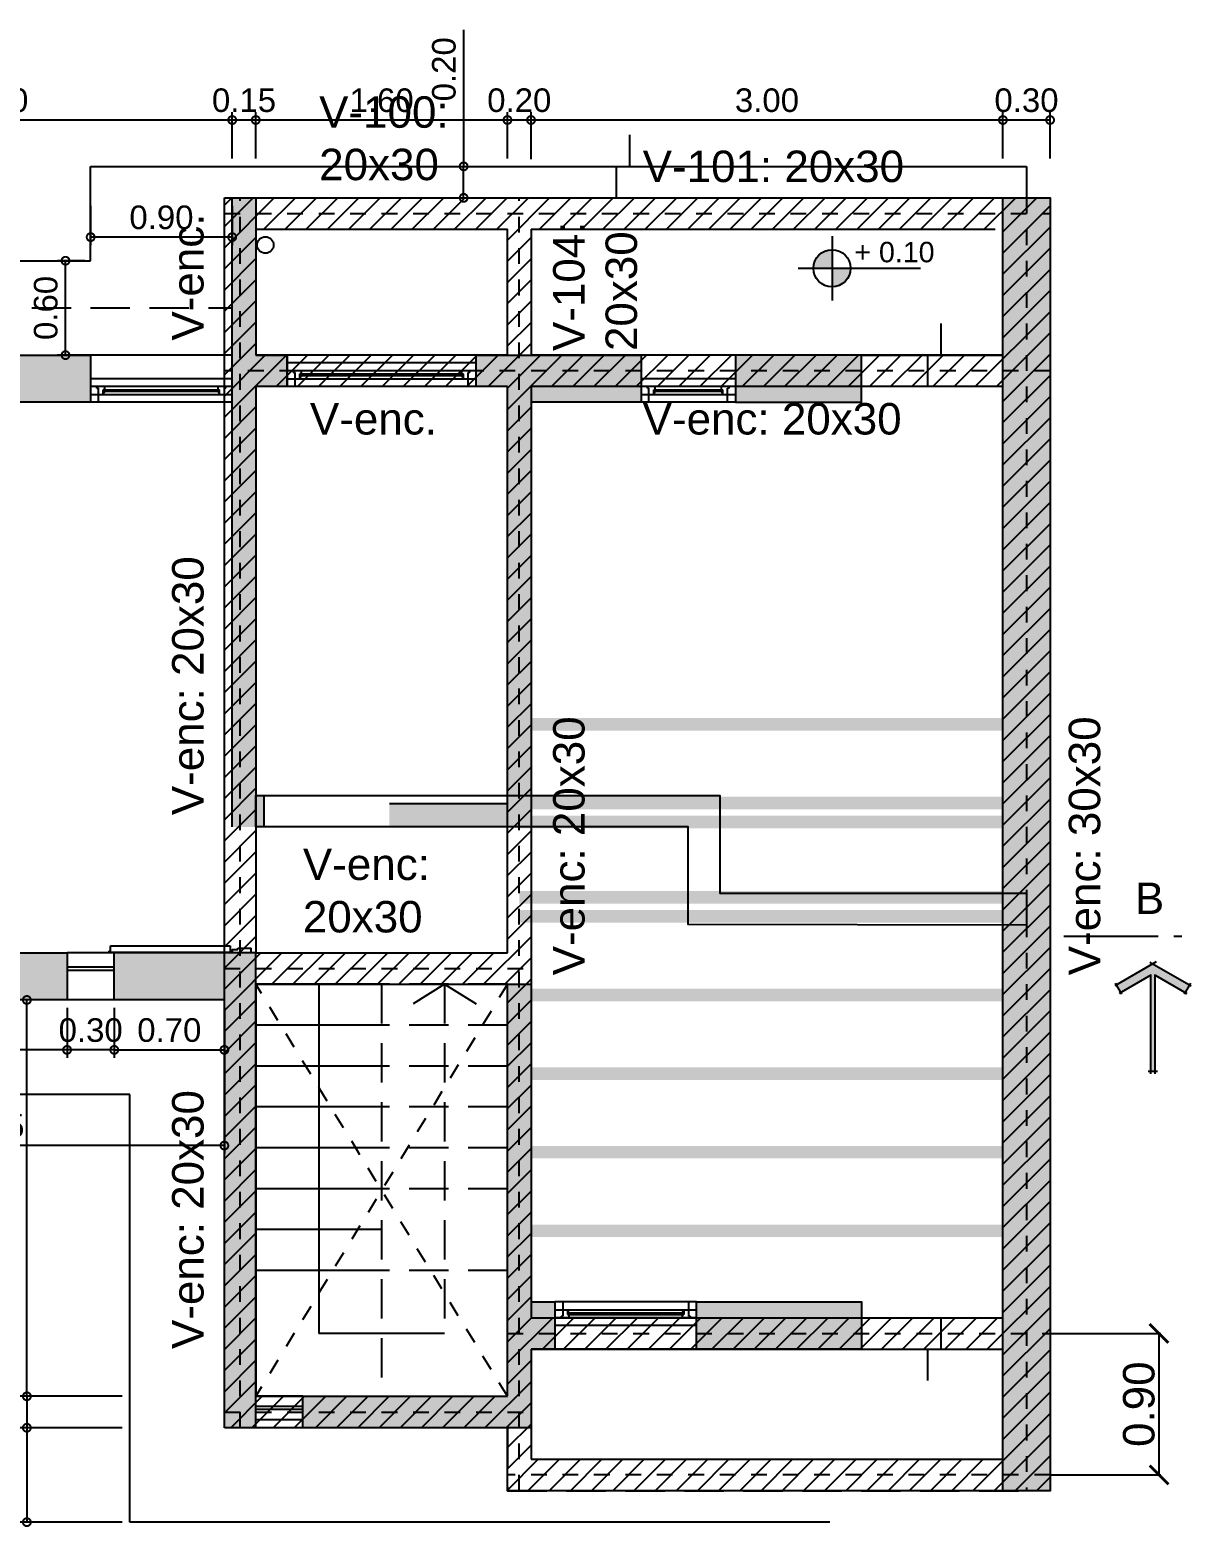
# Model space of a CAD drawing. Header units: millimetres. Extents: x 141 to 456, y -20 to 129.
# Drawn here: x 160.25 to 167.63, y 95.2 to 104.72 of the extents above; entities that cross this region are included whole.
import ezdxf

# ---------------------------------------------------------------- set-up
doc = ezdxf.new("R2010")
doc.units = ezdxf.units.MM
doc.header["$LTSCALE"] = 0.1
doc.header["$MEASUREMENT"] = 0
doc.header["$PDMODE"] = 3
doc.header["$PDSIZE"] = 0.1
for name, pattern in [('ACAD_ISO02W100', [15, 12, -3]), ('ACAD_ISO04W100', [30, 24, -3, 0, -3]), ('ACAD_ISO10W100', [18, 12, -3, 0, -3]), ('RAYITAS', [0.375, 0.25, -0.125]), ('TRAZOS2', [0.375, 0.25, -0.125])]:
    doc.linetypes.add(name, pattern=pattern)
doc.layers.get('DEFPOINTS').update_dxf_attribs({"color": 1})
for name, color, linetype in [('Carpinterias', 7, 'Continuous'), ('CONTORNO VIGA', 4, 'Continuous'), ('Cotas', 1, 'Continuous'), ('Cubierta', 7, 'Continuous'), ('EJE VIGA', 3, 'ACAD_ISO10W100'), ('ELMER', 2, 'Continuous'), ('Equipamiento', 7, 'Continuous'), ('FUNDACIONES-COTAS', 3, 'Continuous'), ('Muros', 7, 'Continuous'), ('Proyecciones', 1, 'Continuous'), ('Sombras', 7, 'Continuous'), ('Textos', 7, 'Continuous')]:
    doc.layers.add(name, color=color, linetype=linetype)
doc.styles.add('ARIAL', font='arial.ttf', dxfattribs={"height": 0.18})
doc.styles.add('Arial20', font='arial.ttf', dxfattribs={"height": 0.2})
doc.styles.add('Diego', font='arial.ttf')
doc.styles.get("Standard").update_dxf_attribs({"font": 'arial.ttf'})
doc.dimstyles.new('Cota Diego', dxfattribs={"dimtxt": 0.185, "dimasz": 0.1, "dimexe": 0.05, "dimexo": 0.05, "dimgap": 0.05, "dimtad": 1, "dimdsep": 46, "dimtxsty": 'Standard', "dimblk": 'DOTSMALL', "dimcen": 0.05, "dimclrd": 1, "dimclre": 1, "dimclrt": 1, "dimadec": 0, "dimazin": 0, "dimtfac": 1, "dimtmove": 0, "dimatfit": 3, "dimldrblk": 'DOTSMALL', "dimfxl": 1, "dimlwe": -1, "dimarcsym": 0})
doc.dimstyles.new('COTA-1-100', dxfattribs={"dimtxt": 0.2, "dimasz": 0.12, "dimexe": 0.012, "dimexo": 0.15, "dimgap": 0.025, "dimtad": 1, "dimzin": 0, "dimdsep": 46, "dimtxsty": 'Arial20', "dimblk1": 'ARCHTICK', "dimblk2": 'ARCHTICK', "dimsah": 1, "dimcen": 0.09, "dimclrd": 256, "dimclre": 256, "dimclrt": 256, "dimazin": 0, "dimtfac": 1, "dimtofl": 0, "dimtmove": 2, "dimatfit": 3, "dimldrblk": 'ARCHTICK', "dimfxl": 1, "dimtolj": 1, "dimtzin": 0, "dimarcsym": 0})

# ---------------------------------------------------------------- blocks, each defined once
blk = doc.blocks.new('vcdpx')
at = {"layer": 'Carpinterias', "color": 2}
for p, q in [((355.865, 493.1221), (355.265, 493.1221)), ((355.865, 492.9721), (355.265, 492.9721)), ((355.865, 492.9221), (355.265, 492.9221)), ((355.305, 492.9121), (355.305, 492.9221)), ((355.305, 492.9121), (355.315, 492.9121)), ((355.315, 492.8221), (355.315, 492.9121)), ((355.355, 492.9021), (355.345, 492.9021)), ((355.345, 492.8721), (355.345, 492.9021)), ((355.345, 492.8921), (355.355, 492.8921)), ((355.355, 492.9021), (355.355, 492.9221)), ((355.775, 492.9021), (355.775, 492.9221)), ((355.775, 492.9021), (355.785, 492.9021)), ((355.785, 492.8921), (355.775, 492.8921)), ((355.785, 492.8721), (355.785, 492.9021)), ((355.825, 492.9121), (355.815, 492.9121)), ((355.815, 492.8221), (355.815, 492.9121)), ((355.825, 492.9121), (355.825, 492.9221)), ((355.265, 492.8721), (355.865, 492.8721)), ((355.865, 492.8221), (355.265, 492.8221))]:
    blk.add_line(p, q, dxfattribs=at)
at = {"layer": 'Carpinterias', "color": 1}
for p, q in [((355.345, 492.9021), (355.785, 492.9021)), ((355.345, 492.8921), (355.785, 492.8921))]:
    blk.add_line(p, q, dxfattribs=at)
at = {"layer": 'Carpinterias', "color": 2}
for centre, start, end in [((355.345, 492.8921), 270, 0), ((355.785, 492.8921), 180, 270)]:
    blk.add_arc(centre, 0.01, start, end, dxfattribs=at)
blk = doc.blocks.new('SDFGBB')
blk.add_hatch(color=256).paths.add_polyline_path([(-0.353, 0.316), (-0.402, 0.232), (0, 0), (0.402, 0.232), (0.353, 0.316), (0.024, 0.126), (0.024, 1.177), (-0.022, 1.177), (-0.022, 0.124)])
for p, q in [((-0.051, 1.177), (0.05, 1.177)), ((-0.022, 1.205), (-0.022, 0.116)), ((0.024, 1.205), (0.024, 0.116)), ((-0.412, 0.214), (-0.343, 0.333)), ((0.412, 0.214), (0.343, 0.333)), ((0.037, -0.022), (-0.418, 0.241)), ((-0.022, 0.124), (-0.37, 0.325)), ((-0.033, -0.019), (0.418, 0.241)), ((0.024, 0.126), (0.37, 0.325))]:
    blk.add_line(p, q)
blk = doc.blocks.new('_DotSmall')
at = {"color": 0, "linetype": 'ByBlock', "const_width": 0.5}
blk.add_lwpolyline([(-0.0625, 0, 1), (0.0625, 0, 1)], format="xyb", close=True, dxfattribs=at)
blk = doc.blocks.new('*D97')
at = {"color": 1, "linetype": 'Continuous', "transparency": 16777216}
for p, q in [((161.4815, 98.5026), (161.4815, 97.577)), ((158.5315, 97.9026), (158.5315, 97.577))]:
    blk.add_line(p, q, dxfattribs=at)
at = {"color": 1, "linetype": 'Continuous', "lineweight": -2, "transparency": 16777216}
blk.add_line((161.4815, 97.627), (158.5315, 97.627), dxfattribs=at)
at = {"layer": 'DEFPOINTS', "color": 0, "linetype": 'Continuous', "transparency": 16777216}
for p in [(161.4815, 98.5526), (158.5315, 97.9526), (158.5315, 97.627)]:
    blk.add_point(p, dxfattribs=at)
at = {"color": 1, "linetype": 'Continuous', "lineweight": -2, "transparency": 16777216, "xscale": 0.1, "yscale": 0.1, "zscale": 0.1, "rotation": 180}
blk.add_blockref('_DotSmall', (158.5315, 97.627), dxfattribs=at)
at = {"color": 1, "linetype": 'Continuous', "lineweight": -2, "transparency": 16777216, "xscale": 0.1, "yscale": 0.1, "zscale": 0.1}
blk.add_blockref('_DotSmall', (161.4815, 97.627), dxfattribs=at)
at = {"color": 1, "linetype": 'Continuous', "transparency": 16777216, "insert": (160.0065, 97.752), "char_height": 0.15, "attachment_point": 5}
blk.add_mtext('2.95', dxfattribs=at)
blk = doc.blocks.new('*D102')
at = {"color": 1, "linetype": 'Continuous', "transparency": 16777216}
for p, q in [((160.7315, 95.8326), (160.1758, 95.8326)), ((160.8315, 95.2326), (160.1758, 95.2326))]:
    blk.add_line(p, q, dxfattribs=at)
at = {"color": 1, "linetype": 'Continuous', "lineweight": -2, "transparency": 16777216}
blk.add_line((160.2258, 95.8326), (160.2258, 95.2326), dxfattribs=at)
at = {"layer": 'DEFPOINTS', "color": 0, "linetype": 'Continuous', "transparency": 16777216}
for p in [(160.7815, 95.8326), (160.2258, 95.2326), (160.8815, 95.2326)]:
    blk.add_point(p, dxfattribs=at)
at = {"color": 1, "linetype": 'Continuous', "lineweight": -2, "transparency": 16777216, "xscale": 0.1, "yscale": 0.1, "zscale": 0.1}
for p, rotation in [((160.2258, 95.8326), 90), ((160.2258, 95.2326), 270)]:
    blk.add_blockref('_DotSmall', p, dxfattribs=dict(at, rotation=rotation))
at = {"color": 1, "linetype": 'Continuous', "transparency": 16777216, "insert": (160.1008, 95.4326), "char_height": 0.15, "attachment_point": 5, "rotation": 90}
blk.add_mtext('0.60', dxfattribs=at)
blk = doc.blocks.new('*D103')
at = {"color": 1, "linetype": 'Continuous', "transparency": 16777216}
for p, q in [((160.5935, 103.2526), (160.4215, 103.2526)), ((160.6309, 102.6526), (160.4215, 102.6526))]:
    blk.add_line(p, q, dxfattribs=at)
at = {"color": 1, "linetype": 'Continuous', "lineweight": -2, "transparency": 16777216}
blk.add_line((160.4715, 102.6526), (160.4715, 103.2526), dxfattribs=at)
at = {"layer": 'DEFPOINTS', "color": 0, "linetype": 'Continuous', "transparency": 16777216}
for p in [(160.4715, 103.2526), (160.6435, 103.2526), (160.6809, 102.6526)]:
    blk.add_point(p, dxfattribs=at)
at = {"color": 1, "linetype": 'Continuous', "lineweight": -2, "transparency": 16777216, "xscale": 0.1, "yscale": 0.1, "zscale": 0.1}
for p, rotation in [((160.4715, 103.2526), 90), ((160.4715, 102.6526), 270)]:
    blk.add_blockref('_DotSmall', p, dxfattribs=dict(at, rotation=rotation))
at = {"color": 1, "linetype": 'Continuous', "transparency": 16777216, "insert": (160.3465, 102.9526), "char_height": 0.15, "attachment_point": 5, "rotation": 90}
blk.add_mtext('0.60', dxfattribs=at)
blk = doc.blocks.new('*D104')
at = {"color": 1, "linetype": 'Continuous', "transparency": 16777216}
for p, q in [((166.4315, 104.0529), (166.4315, 104.1974)), ((166.7315, 103.9026), (166.7315, 104.1974))]:
    blk.add_line(p, q, dxfattribs=at)
at = {"color": 1, "linetype": 'Continuous', "lineweight": -2, "transparency": 16777216}
blk.add_line((166.7315, 104.1474), (166.4315, 104.1474), dxfattribs=at)
at = {"layer": 'DEFPOINTS', "color": 0, "linetype": 'Continuous', "transparency": 16777216}
for p in [(166.4315, 104.1474), (166.4315, 104.0029), (166.7315, 103.8526)]:
    blk.add_point(p, dxfattribs=at)
at = {"color": 1, "linetype": 'Continuous', "lineweight": -2, "transparency": 16777216, "xscale": 0.1, "yscale": 0.1, "zscale": 0.1, "rotation": 180}
blk.add_blockref('_DotSmall', (166.4315, 104.1474), dxfattribs=at)
at = {"color": 1, "linetype": 'Continuous', "lineweight": -2, "transparency": 16777216, "xscale": 0.1, "yscale": 0.1, "zscale": 0.1}
blk.add_blockref('_DotSmall', (166.7315, 104.1474), dxfattribs=at)
at = {"color": 1, "linetype": 'Continuous', "transparency": 16777216, "insert": (166.5815, 104.2724), "char_height": 0.15, "attachment_point": 5}
blk.add_mtext('0.30', dxfattribs=at)
blk = doc.blocks.new('*D105')
at = {"color": 1, "linetype": 'Continuous', "transparency": 16777216}
for p, q in [((163.4315, 103.8975), (163.4315, 104.1974)), ((166.4315, 103.9026), (166.4315, 104.1974))]:
    blk.add_line(p, q, dxfattribs=at)
at = {"color": 1, "linetype": 'Continuous', "lineweight": -2, "transparency": 16777216}
blk.add_line((166.4315, 104.1474), (163.4315, 104.1474), dxfattribs=at)
at = {"layer": 'DEFPOINTS', "color": 0, "linetype": 'Continuous', "transparency": 16777216}
for p in [(163.4315, 104.1474), (166.4315, 103.8526), (163.4315, 103.8475)]:
    blk.add_point(p, dxfattribs=at)
at = {"color": 1, "linetype": 'Continuous', "lineweight": -2, "transparency": 16777216, "xscale": 0.1, "yscale": 0.1, "zscale": 0.1, "rotation": 180}
blk.add_blockref('_DotSmall', (163.4315, 104.1474), dxfattribs=at)
at = {"color": 1, "linetype": 'Continuous', "lineweight": -2, "transparency": 16777216, "xscale": 0.1, "yscale": 0.1, "zscale": 0.1}
blk.add_blockref('_DotSmall', (166.4315, 104.1474), dxfattribs=at)
at = {"color": 1, "linetype": 'Continuous', "transparency": 16777216, "insert": (164.9315, 104.2724), "char_height": 0.15, "attachment_point": 5}
blk.add_mtext('3.00', dxfattribs=at)
blk = doc.blocks.new('*D106')
at = {"color": 1, "linetype": 'Continuous', "transparency": 16777216}
for p, q in [((161.6815, 104.0358), (161.6815, 104.1974)), ((163.2816, 103.9026), (163.2816, 104.1974))]:
    blk.add_line(p, q, dxfattribs=at)
at = {"color": 1, "linetype": 'Continuous', "lineweight": -2, "transparency": 16777216}
blk.add_line((163.2816, 104.1474), (161.6815, 104.1474), dxfattribs=at)
at = {"layer": 'DEFPOINTS', "color": 0, "linetype": 'Continuous', "transparency": 16777216}
for p in [(161.6815, 104.1474), (161.6815, 103.9858), (163.2816, 103.8526)]:
    blk.add_point(p, dxfattribs=at)
at = {"color": 1, "linetype": 'Continuous', "lineweight": -2, "transparency": 16777216, "xscale": 0.1, "yscale": 0.1, "zscale": 0.1, "rotation": 180}
blk.add_blockref('_DotSmall', (161.6815, 104.1474), dxfattribs=at)
at = {"color": 1, "linetype": 'Continuous', "lineweight": -2, "transparency": 16777216, "xscale": 0.1, "yscale": 0.1, "zscale": 0.1}
blk.add_blockref('_DotSmall', (163.2816, 104.1474), dxfattribs=at)
at = {"color": 1, "linetype": 'Continuous', "transparency": 16777216, "insert": (162.4815, 104.2724), "char_height": 0.15, "attachment_point": 5}
blk.add_mtext('1.60', dxfattribs=at)
blk = doc.blocks.new('*D107')
at = {"color": 1, "linetype": 'Continuous', "transparency": 16777216}
for p, q in [((158.5315, 103.8465), (158.5315, 104.1974)), ((161.5315, 103.9475), (161.5315, 104.1974))]:
    blk.add_line(p, q, dxfattribs=at)
at = {"color": 1, "linetype": 'Continuous', "lineweight": -2, "transparency": 16777216}
blk.add_line((161.5315, 104.1474), (158.5315, 104.1474), dxfattribs=at)
at = {"layer": 'DEFPOINTS', "color": 0, "linetype": 'Continuous', "transparency": 16777216}
for p in [(158.5315, 104.1474), (161.5315, 103.8975), (158.5315, 103.7965)]:
    blk.add_point(p, dxfattribs=at)
at = {"color": 1, "linetype": 'Continuous', "lineweight": -2, "transparency": 16777216, "xscale": 0.1, "yscale": 0.1, "zscale": 0.1, "rotation": 180}
blk.add_blockref('_DotSmall', (158.5315, 104.1474), dxfattribs=at)
at = {"color": 1, "linetype": 'Continuous', "lineweight": -2, "transparency": 16777216, "xscale": 0.1, "yscale": 0.1, "zscale": 0.1}
blk.add_blockref('_DotSmall', (161.5315, 104.1474), dxfattribs=at)
at = {"color": 1, "linetype": 'Continuous', "transparency": 16777216, "insert": (160.0315, 104.2724), "char_height": 0.15, "attachment_point": 5}
blk.add_mtext('3.00', dxfattribs=at)
blk = doc.blocks.new('Nivel Planta')
at = {"layer": 'Cubierta'}
h = blk.add_hatch(color=1, dxfattribs=at)
h.paths.add_polyline_path([(509.8507, 209.4131, 0.414214), (509.7327, 209.2951), (509.8507, 209.2951)])
h.paths.add_polyline_path([(509.9687, 209.2951), (509.8507, 209.2951), (509.8507, 209.1771, 0.414214)])
at = {"layer": 'Cotas', "color": 1}
for p, q in [((509.8507, 209.4986), (509.8507, 209.0904)), ((509.6361, 209.2951), (510.4131, 209.2951))]:
    blk.add_line(p, q, dxfattribs=at)
blk.add_circle((509.8507, 209.2951), 0.118, dxfattribs=at)
blk = doc.blocks.new('*D110')
at = {"color": 1, "linetype": 'Continuous', "transparency": 16777216}
for p, q in [((161.5315, 103.9026), (161.5315, 104.1974)), ((161.6815, 103.9026), (161.6815, 104.1974))]:
    blk.add_line(p, q, dxfattribs=at)
at = {"color": 1, "linetype": 'Continuous', "lineweight": -2, "transparency": 16777216}
blk.add_line((161.6815, 104.1474), (161.5315, 104.1474), dxfattribs=at)
at = {"layer": 'DEFPOINTS', "color": 0, "linetype": 'Continuous', "transparency": 16777216}
for p in [(161.5315, 104.1474), (161.5315, 103.8526), (161.6815, 103.8526)]:
    blk.add_point(p, dxfattribs=at)
at = {"color": 1, "linetype": 'Continuous', "lineweight": -2, "transparency": 16777216, "xscale": 0.1, "yscale": 0.1, "zscale": 0.1, "rotation": 180}
blk.add_blockref('_DotSmall', (161.5315, 104.1474), dxfattribs=at)
at = {"color": 1, "linetype": 'Continuous', "lineweight": -2, "transparency": 16777216, "xscale": 0.1, "yscale": 0.1, "zscale": 0.1}
blk.add_blockref('_DotSmall', (161.6815, 104.1474), dxfattribs=at)
at = {"color": 1, "linetype": 'Continuous', "transparency": 16777216, "insert": (161.6065, 104.2724), "char_height": 0.15, "attachment_point": 5}
blk.add_mtext('0.15', dxfattribs=at)
blk = doc.blocks.new('*D111')
at = {"color": 1, "linetype": 'Continuous', "transparency": 16777216}
for p, q in [((163.2816, 103.9026), (163.2816, 104.1974)), ((163.4316, 103.9026), (163.4316, 104.1974))]:
    blk.add_line(p, q, dxfattribs=at)
at = {"color": 1, "linetype": 'Continuous', "lineweight": -2, "transparency": 16777216}
blk.add_line((163.4316, 104.1474), (163.2816, 104.1474), dxfattribs=at)
at = {"layer": 'DEFPOINTS', "color": 0, "linetype": 'Continuous', "transparency": 16777216}
for p in [(163.2816, 104.1474), (163.2816, 103.8526), (163.4316, 103.8526)]:
    blk.add_point(p, dxfattribs=at)
at = {"color": 1, "linetype": 'Continuous', "lineweight": -2, "transparency": 16777216, "xscale": 0.1, "yscale": 0.1, "zscale": 0.1, "rotation": 180}
blk.add_blockref('_DotSmall', (163.2816, 104.1474), dxfattribs=at)
at = {"color": 1, "linetype": 'Continuous', "lineweight": -2, "transparency": 16777216, "xscale": 0.1, "yscale": 0.1, "zscale": 0.1}
blk.add_blockref('_DotSmall', (163.4316, 104.1474), dxfattribs=at)
at = {"color": 1, "linetype": 'Continuous', "transparency": 16777216, "insert": (163.3566, 104.2724), "char_height": 0.15, "attachment_point": 5}
blk.add_mtext('0.20', dxfattribs=at)
blk = doc.blocks.new('*D112')
at = {"color": 1, "linetype": 'Continuous', "transparency": 16777216}
for p, q in [((160.4315, 98.5526), (160.1758, 98.5526)), ((160.8315, 96.0326), (160.1758, 96.0326))]:
    blk.add_line(p, q, dxfattribs=at)
at = {"color": 1, "linetype": 'Continuous', "lineweight": -2, "transparency": 16777216}
blk.add_line((160.2258, 96.0326), (160.2258, 98.5526), dxfattribs=at)
at = {"layer": 'DEFPOINTS', "color": 0, "linetype": 'Continuous', "transparency": 16777216}
for p in [(160.2258, 98.5526), (160.4815, 98.5526), (160.8815, 96.0326)]:
    blk.add_point(p, dxfattribs=at)
at = {"color": 1, "linetype": 'Continuous', "lineweight": -2, "transparency": 16777216, "xscale": 0.1, "yscale": 0.1, "zscale": 0.1}
for p, rotation in [((160.2258, 98.5526), 90), ((160.2258, 96.0326), 270)]:
    blk.add_blockref('_DotSmall', p, dxfattribs=dict(at, rotation=rotation))
at = {"color": 1, "linetype": 'Continuous', "transparency": 16777216, "insert": (160.1008, 97.2926), "char_height": 0.15, "attachment_point": 5, "rotation": 90}
blk.add_mtext('2.52', dxfattribs=at)
blk = doc.blocks.new('*D113')
at = {"color": 1, "linetype": 'Continuous', "transparency": 16777216}
for p, q in [((160.8315, 96.0326), (160.1758, 96.0326)), ((160.8315, 95.8326), (160.1758, 95.8326))]:
    blk.add_line(p, q, dxfattribs=at)
at = {"color": 1, "linetype": 'Continuous', "lineweight": -2, "transparency": 16777216}
blk.add_line((160.2258, 96.0326), (160.2258, 95.8326), dxfattribs=at)
at = {"layer": 'DEFPOINTS', "color": 0, "linetype": 'Continuous', "transparency": 16777216}
for p in [(160.8815, 96.0326), (160.2258, 95.8326), (160.8815, 95.8326)]:
    blk.add_point(p, dxfattribs=at)
at = {"color": 1, "linetype": 'Continuous', "lineweight": -2, "transparency": 16777216, "xscale": 0.1, "yscale": 0.1, "zscale": 0.1}
for p, rotation in [((160.2258, 96.0326), 90), ((160.2258, 95.8326), 270)]:
    blk.add_blockref('_DotSmall', p, dxfattribs=dict(at, rotation=rotation))
at = {"color": 1, "linetype": 'Continuous', "transparency": 16777216, "insert": (160.1008, 95.9326), "char_height": 0.15, "attachment_point": 5, "rotation": 90}
blk.add_mtext('0.20', dxfattribs=at)
blk = doc.blocks.new('*D139')
at = {"color": 1, "linetype": 'Continuous', "transparency": 16777216}
for p, q in [((160.6315, 103.6026), (160.6315, 103.3527)), ((161.5315, 103.6026), (161.5315, 103.3527))]:
    blk.add_line(p, q, dxfattribs=at)
at = {"color": 1, "linetype": 'Continuous', "lineweight": -2, "transparency": 16777216}
blk.add_line((161.5315, 103.4027), (160.6315, 103.4027), dxfattribs=at)
at = {"layer": 'DEFPOINTS', "color": 0, "linetype": 'Continuous', "transparency": 16777216}
for p in [(160.6315, 103.6526), (161.5315, 103.6526), (160.6315, 103.4027)]:
    blk.add_point(p, dxfattribs=at)
at = {"color": 1, "linetype": 'Continuous', "lineweight": -2, "transparency": 16777216, "xscale": 0.1, "yscale": 0.1, "zscale": 0.1, "rotation": 180}
blk.add_blockref('_DotSmall', (160.6315, 103.4027), dxfattribs=at)
at = {"color": 1, "linetype": 'Continuous', "lineweight": -2, "transparency": 16777216, "xscale": 0.1, "yscale": 0.1, "zscale": 0.1}
blk.add_blockref('_DotSmall', (161.5315, 103.4027), dxfattribs=at)
at = {"color": 1, "linetype": 'Continuous', "transparency": 16777216, "insert": (161.0815, 103.5277), "char_height": 0.15, "attachment_point": 5}
blk.add_mtext('0.90', dxfattribs=at)
blk = doc.blocks.new('*D140')
at = {"color": 1, "linetype": 'Continuous', "transparency": 16777216}
for p, q in [((160.7815, 98.5026), (160.7815, 98.1853)), ((161.4815, 98.5026), (161.4815, 98.1853))]:
    blk.add_line(p, q, dxfattribs=at)
at = {"color": 1, "linetype": 'Continuous', "lineweight": -2, "transparency": 16777216}
blk.add_line((160.7815, 98.2353), (161.4815, 98.2353), dxfattribs=at)
at = {"layer": 'DEFPOINTS', "color": 0, "linetype": 'Continuous', "transparency": 16777216}
for p in [(160.7815, 98.5526), (161.4815, 98.5526), (161.4815, 98.2353)]:
    blk.add_point(p, dxfattribs=at)
at = {"color": 1, "linetype": 'Continuous', "lineweight": -2, "transparency": 16777216, "xscale": 0.1, "yscale": 0.1, "zscale": 0.1, "rotation": 180}
blk.add_blockref('_DotSmall', (160.7815, 98.2353), dxfattribs=at)
at = {"color": 1, "linetype": 'Continuous', "lineweight": -2, "transparency": 16777216, "xscale": 0.1, "yscale": 0.1, "zscale": 0.1}
blk.add_blockref('_DotSmall', (161.4815, 98.2353), dxfattribs=at)
at = {"color": 1, "linetype": 'Continuous', "transparency": 16777216, "insert": (161.1315, 98.3603), "char_height": 0.15, "attachment_point": 5}
blk.add_mtext('0.70', dxfattribs=at)
blk = doc.blocks.new('*D141')
at = {"color": 1, "linetype": 'Continuous', "transparency": 16777216}
for p, q in [((160.4815, 98.5026), (160.4815, 98.1853)), ((160.7815, 98.5026), (160.7815, 98.1853))]:
    blk.add_line(p, q, dxfattribs=at)
at = {"color": 1, "linetype": 'Continuous', "lineweight": -2, "transparency": 16777216}
blk.add_line((160.7815, 98.2353), (160.4815, 98.2353), dxfattribs=at)
at = {"layer": 'DEFPOINTS', "color": 0, "linetype": 'Continuous', "transparency": 16777216}
for p in [(160.4815, 98.5526), (160.7815, 98.5526), (160.4815, 98.2353)]:
    blk.add_point(p, dxfattribs=at)
at = {"color": 1, "linetype": 'Continuous', "lineweight": -2, "transparency": 16777216, "xscale": 0.1, "yscale": 0.1, "zscale": 0.1, "rotation": 180}
blk.add_blockref('_DotSmall', (160.4815, 98.2353), dxfattribs=at)
at = {"color": 1, "linetype": 'Continuous', "lineweight": -2, "transparency": 16777216, "xscale": 0.1, "yscale": 0.1, "zscale": 0.1}
blk.add_blockref('_DotSmall', (160.7815, 98.2353), dxfattribs=at)
at = {"color": 1, "linetype": 'Continuous', "transparency": 16777216, "insert": (160.6315, 98.3603), "char_height": 0.15, "attachment_point": 5}
blk.add_mtext('0.30', dxfattribs=at)
blk = doc.blocks.new('*D142')
at = {"color": 1, "linetype": 'Continuous', "transparency": 16777216}
for p, q in [((158.5315, 98.5026), (158.5315, 98.1853)), ((160.4815, 98.5026), (160.4815, 98.1853))]:
    blk.add_line(p, q, dxfattribs=at)
at = {"color": 1, "linetype": 'Continuous', "lineweight": -2, "transparency": 16777216}
blk.add_line((160.4815, 98.2353), (158.5315, 98.2353), dxfattribs=at)
at = {"layer": 'DEFPOINTS', "color": 0, "linetype": 'Continuous', "transparency": 16777216}
for p in [(158.5315, 98.5526), (160.4815, 98.5526), (158.5315, 98.2353)]:
    blk.add_point(p, dxfattribs=at)
at = {"color": 1, "linetype": 'Continuous', "lineweight": -2, "transparency": 16777216, "xscale": 0.1, "yscale": 0.1, "zscale": 0.1, "rotation": 180}
blk.add_blockref('_DotSmall', (158.5315, 98.2353), dxfattribs=at)
at = {"color": 1, "linetype": 'Continuous', "lineweight": -2, "transparency": 16777216, "xscale": 0.1, "yscale": 0.1, "zscale": 0.1}
blk.add_blockref('_DotSmall', (160.4815, 98.2353), dxfattribs=at)
at = {"color": 1, "linetype": 'Continuous', "transparency": 16777216, "insert": (159.5065, 98.3603), "char_height": 0.15, "attachment_point": 5}
blk.add_mtext('1.95', dxfattribs=at)
blk = doc.blocks.new('*D146')
at = {"color": 1, "linetype": 'Continuous', "lineweight": -2, "transparency": 16777216}
for p in [(163.003, 104.7201), (163.003, 103.6526)]:
    blk.add_line(p, (163.003, 103.8526), dxfattribs=at)
at = {"color": 1, "linetype": 'Continuous', "transparency": 16777216}
for p, q in [((161.7315, 103.8526), (163.053, 103.8526)), ((161.7315, 103.6526), (163.053, 103.6526))]:
    blk.add_line(p, q, dxfattribs=at)
at = {"layer": 'DEFPOINTS', "color": 0, "linetype": 'Continuous', "transparency": 16777216}
for p in [(161.6815, 103.8526), (163.003, 103.8526), (161.6815, 103.6526)]:
    blk.add_point(p, dxfattribs=at)
at = {"color": 1, "linetype": 'Continuous', "lineweight": -2, "transparency": 16777216, "xscale": 0.1, "yscale": 0.1, "zscale": 0.1}
for p, rotation in [((163.003, 103.8526), 90), ((163.003, 103.6526), 270)]:
    blk.add_blockref('_DotSmall', p, dxfattribs=dict(at, rotation=rotation))
at = {"color": 1, "linetype": 'Continuous', "transparency": 16777216, "insert": (162.878, 104.4701), "char_height": 0.15, "attachment_point": 5, "rotation": 90}
blk.add_mtext('0.20', dxfattribs=at)
blk = doc.blocks.new('_ARCHTICK')
at = {"color": 0, "linetype": 'ByBlock', "const_width": 0.15}
blk.add_lwpolyline([(-0.5, -0.5), (0.5, 0.5)], dxfattribs=at)
blk = doc.blocks.new('*D147')
at = {"layer": 'DEFPOINTS', "color": 0, "transparency": 16777216}
for p in [(166.5815, 96.4326), (166.5815, 95.5326), (167.4239, 95.5326)]:
    blk.add_point(p, dxfattribs=at)
at = {"layer": 'FUNDACIONES-COTAS', "lineweight": -2, "transparency": 16777216}
for p, q in [((166.7315, 96.4326), (167.4359, 96.4326)), ((167.4239, 96.4326), (167.4239, 95.5326)), ((166.7315, 95.5326), (167.4359, 95.5326))]:
    blk.add_line(p, q, dxfattribs=at)
at = {"layer": 'FUNDACIONES-COTAS', "lineweight": -2, "transparency": 16777216, "xscale": 0.12, "yscale": 0.12, "zscale": 0.12}
for p, rotation in [((167.4239, 96.4326), 90), ((167.4239, 95.5326), 270)]:
    blk.add_blockref('_ARCHTICK', p, dxfattribs=dict(at, rotation=rotation))
at = {"layer": 'FUNDACIONES-COTAS', "transparency": 16777216, "insert": (167.2967, 95.9826), "char_height": 0.2, "attachment_point": 5, "rotation": 90, "style": 'Arial20'}
blk.add_mtext('\\A1;0.90', dxfattribs=at)

msp = doc.modelspace()

# ---------------------------------------------------------------- hatches: boundary and pattern name
at = {"layer": 'ELMER', "linetype": 'Continuous', "transparency": 33554559}
h = msp.add_hatch(color=10, dxfattribs=at)
h.dxf.hatch_style = 1
edge = h.paths.add_edge_path()
edge.add_line((158.5315, 102.3526), (160.6315, 102.3526))
edge.add_line((160.6315, 102.3526), (160.6315, 102.6526))
edge.add_line((160.6315, 102.6526), (158.5315, 102.6526))
edge.add_line((158.5315, 102.6526), (158.5315, 102.8026))
edge.add_line((158.5315, 102.8026), (158.2315, 102.8026))
edge.add_line((158.2315, 102.8026), (158.2315, 102.6526))
edge.add_line((158.2315, 102.6526), (158.2315, 100.1866))
edge.add_arc((158.3972, 98.6986), 1.4972, 84.85619, 96.35658, ccw=False)
edge.add_line((158.5315, 100.1898), (158.5315, 102.3526))
edge = h.paths.add_edge_path()
edge.add_arc((158.3972, 98.6986), 1.4972, 84.85619, 96.35658)
edge.add_line((158.2315, 100.1866), (158.2315, 98.5526))
edge.add_line((158.2315, 98.5526), (158.2315, 98.4026))
edge.add_line((158.2315, 98.4026), (158.5315, 98.4026))
edge.add_line((158.5315, 98.4026), (158.5315, 98.5526))
edge.add_line((158.5315, 98.5526), (159.8873, 98.5526))
edge.add_arc((158.3972, 98.6986), 1.4972, 354.40321, 360)
edge.add_arc((158.3972, 98.6986), 1.4972, 0, 5.90299)
edge.add_line((159.8865, 98.8526), (158.5315, 98.8526))
edge.add_line((158.5315, 98.8526), (158.5315, 100.1898))
edge = h.paths.add_edge_path()
edge.add_line((160.4815, 98.8526), (159.8865, 98.8526))
edge.add_arc((158.3972, 98.6986), 1.4972, 0, 5.90299, ccw=False)
edge.add_arc((158.3972, 98.6986), 1.4972, 354.40321, 360, ccw=False)
edge.add_line((159.8873, 98.5526), (160.4815, 98.5526))
edge.add_line((160.4815, 98.5526), (160.4815, 98.8526))
h.paths.add_polyline_path([(161.6815, 98.8526), (160.7815, 98.8526), (160.7815, 98.5526), (161.4815, 98.5526), (161.4815, 95.8326), (161.6815, 95.8326)])
h.paths.add_polyline_path([(163.4315, 96.3326), (163.5826, 96.3326), (163.5826, 96.6326), (163.432, 96.6326), (163.4315, 98.6526), (163.2815, 98.6526), (163.2815, 96.0326), (161.9815, 96.0326), (161.9815, 95.8326), (163.4315, 95.8326)])
h.paths.add_polyline_path([(165.5315, 96.6326), (164.4826, 96.6326), (164.4826, 96.3326), (165.5315, 96.3326)])
h.paths.add_polyline_path([(166.5815, 103.6526), (166.4315, 103.6526), (166.4315, 95.4326), (166.5815, 95.4326)])
h.paths.add_polyline_path([(166.7315, 103.6526), (166.5815, 103.6526), (166.5815, 95.4326), (166.7315, 95.4326)])
h.paths.add_polyline_path([(163.4315, 102.3526), (164.1315, 102.3526), (164.1315, 102.6526), (163.0815, 102.6526), (163.0815, 102.4526), (163.2815, 102.4526), (163.2815, 99.8026), (162.5315, 99.8026), (162.5315, 99.6526), (163.4315, 99.6526)])
h.paths.add_polyline_path([(161.7315, 99.8526), (161.6815, 99.8526), (161.6815, 102.4526), (161.8815, 102.4526), (161.8815, 102.6526), (161.6815, 102.6526), (161.6815, 103.6526), (161.5315, 103.6526), (161.5315, 99.6526), (161.7315, 99.6526)])
h.paths.add_polyline_path([(165.5315, 102.6526), (164.7315, 102.6526), (164.7315, 102.3526), (165.5315, 102.3526)])
at = {"layer": 'Sombras', "true_color": 0x2776bb}
h = msp.add_hatch(dxfattribs=at)
h.set_pattern_fill('ANSI31', color=152, scale=0.03)
h.set_pattern_definition([(45, (-45.31022, 77.8552), (-0.06735192, 0.06735192), [])])
h.paths.add_polyline_path([(166.7315, 103.6526), (163.4315, 103.6526), (161.4815, 103.6526), (161.4815, 102.6526), (161.4815, 98.5526), (161.4815, 95.8326), (163.2815, 95.8326), (163.2815, 95.4326), (166.7315, 95.4326)])
h.paths.add_polyline_path([(163.4315, 102.6526), (163.4315, 103.4526), (166.4315, 103.4526), (166.4315, 102.6526)], flags=16)
h.paths.add_polyline_path([(163.4315, 102.4526), (166.4315, 102.4526), (166.4315, 96.5326), (163.4315, 96.5326)], flags=16)
h.paths.add_polyline_path([(163.2815, 102.6526), (161.6815, 102.6526), (161.6815, 103.4526), (163.2815, 103.4526)], flags=16)
h.paths.add_polyline_path([(163.2815, 102.4526), (163.2815, 98.8526), (161.6815, 98.8526), (161.6815, 102.4526)], flags=16)
h.paths.add_polyline_path([(163.2815, 98.6526), (163.2815, 96.0326), (161.6815, 96.0326), (161.6815, 98.6526)], flags=16)
h.paths.add_polyline_path([(163.4315, 96.3326), (166.4315, 96.3326), (166.4315, 95.6326), (163.4315, 95.6326)], flags=16)

# ---------------------------------------------------------------- linework, layer by layer
at = {"color": 2, "linetype": 'RAYITAS', "ltscale": 10, "transparency": 33554559}
for p, q in [((162.4815, 98.6526), (162.4815, 96.0326)), ((163.2815, 98.6526), (162.4815, 98.6526)), ((162.8815, 98.6526), (162.6815, 98.5276)), ((162.8815, 98.6526), (162.8815, 96.4326)), ((162.8815, 98.6526), (163.0815, 98.5276)), ((163.2815, 96.6326), (163.2815, 98.6526)), ((163.2815, 98.3926), (162.4815, 98.3926)), ((163.2815, 98.1326), (162.4815, 98.1326)), ((163.2815, 97.8726), (162.4815, 97.8726)), ((163.2815, 97.6126), (162.4815, 97.6126)), ((163.2815, 97.3526), (162.4815, 97.3526)), ((163.2815, 96.8326), (162.4815, 96.8326))]:
    msp.add_line(p, q, dxfattribs=at)
at = {"layer": 'Carpinterias', "color": 2, "transparency": 33554559}
for p, q in [((161.5315, 102.6526), (160.6315, 102.6526)), ((163.0815, 102.6526), (161.8815, 102.6526)), ((163.0815, 102.6026), (161.8815, 102.6026)), ((163.0815, 102.5526), (161.8815, 102.5526)), ((161.9215, 102.5426), (161.9215, 102.5526)), ((161.9215, 102.5426), (161.9315, 102.5426)), ((161.9315, 102.4526), (161.9315, 102.5426)), ((161.9715, 102.5326), (161.9615, 102.5326)), ((161.9615, 102.5026), (161.9615, 102.5326)), ((161.9615, 102.5226), (161.9715, 102.5226)), ((161.9715, 102.5326), (161.9715, 102.5526)), ((162.9915, 102.5326), (162.9915, 102.5526)), ((162.9915, 102.5326), (163.0015, 102.5326)), ((163.0015, 102.5226), (162.9915, 102.5226)), ((163.0015, 102.5026), (163.0015, 102.5326)), ((163.0415, 102.5426), (163.0315, 102.5426)), ((163.0315, 102.4526), (163.0315, 102.5426)), ((163.0415, 102.5426), (163.0415, 102.5526)), ((161.5315, 102.5026), (160.6315, 102.5026)), ((161.5315, 102.4526), (160.6315, 102.4526)), ((160.6715, 102.4426), (160.6715, 102.4526)), ((160.6715, 102.4426), (160.6815, 102.4426)), ((160.6815, 102.3526), (160.6815, 102.4426)), ((160.7215, 102.4326), (160.7115, 102.4326)), ((160.7115, 102.4026), (160.7115, 102.4326)), ((160.7115, 102.4226), (160.7215, 102.4226)), ((160.7215, 102.4326), (160.7215, 102.4526)), ((161.4415, 102.4326), (161.4415, 102.4526)), ((161.4415, 102.4326), (161.4515, 102.4326)), ((161.4515, 102.4226), (161.4415, 102.4226)), ((161.4515, 102.4026), (161.4515, 102.4326)), ((161.4915, 102.4426), (161.4815, 102.4426)), ((161.4815, 102.3526), (161.4815, 102.4426)), ((161.4915, 102.4426), (161.4915, 102.4526)), ((161.8815, 102.5026), (163.0815, 102.5026)), ((163.0815, 102.4526), (161.8815, 102.4526)), ((160.6315, 102.4026), (161.5315, 102.4026)), ((161.5315, 102.3526), (160.6315, 102.3526)), ((160.7815, 98.8526), (160.4815, 98.8526)), ((160.7815, 98.7609), (160.4815, 98.7609)), ((160.7815, 98.7409), (160.4815, 98.7409)), ((160.7815, 98.5526), (160.4815, 98.5526)), ((164.4826, 96.6326), (163.5826, 96.6326)), ((163.6326, 96.6326), (163.6326, 96.5426)), ((164.4326, 96.6326), (164.4326, 96.5426)), ((163.5826, 96.5826), (164.4826, 96.5826)), ((164.4826, 96.5326), (163.5826, 96.5326)), ((163.6226, 96.5426), (163.6326, 96.5426)), ((163.6226, 96.5426), (163.6226, 96.5326)), ((163.6626, 96.5826), (163.6626, 96.5526)), ((163.6626, 96.5626), (163.6726, 96.5626)), ((163.6726, 96.5526), (163.6626, 96.5526)), ((163.6726, 96.5526), (163.6726, 96.5326)), ((164.4026, 96.5626), (164.3926, 96.5626)), ((164.3926, 96.5526), (164.4026, 96.5526)), ((164.3926, 96.5526), (164.3926, 96.5326)), ((164.4026, 96.5826), (164.4026, 96.5526)), ((164.4426, 96.5426), (164.4326, 96.5426)), ((164.4426, 96.5426), (164.4426, 96.5326)), ((164.4826, 96.4826), (163.5826, 96.4826)), ((164.4826, 96.3326), (163.5826, 96.3326)), ((161.9815, 96.0326), (161.6815, 96.0326)), ((161.9815, 95.9681), (161.6815, 95.9681)), ((161.9815, 95.9481), (161.6815, 95.9481)), ((161.9815, 95.8826), (161.6815, 95.8826))]:
    msp.add_line(p, q, dxfattribs=at)
at = {"layer": 'Carpinterias', "color": 1, "transparency": 33554559}
for p, q in [((161.9615, 102.5326), (163.0015, 102.5326)), ((161.9615, 102.5226), (163.0015, 102.5226)), ((160.7115, 102.4326), (161.4515, 102.4326)), ((160.7115, 102.4226), (161.4515, 102.4226)), ((163.6626, 96.5626), (164.4026, 96.5626)), ((163.6626, 96.5526), (164.4026, 96.5526))]:
    msp.add_line(p, q, dxfattribs=at)
at = {"layer": 'Carpinterias', "color": 2, "ltscale": 0.08, "transparency": 33554559}
for p, q in [((160.748, 98.8626), (160.758, 98.8626)), ((160.748, 98.8626), (160.748, 98.8576)), ((160.748, 98.8576), (161.528, 98.8576)), ((160.758, 98.8976), (161.518, 98.8976)), ((160.758, 98.8626), (160.758, 98.8976)), ((161.518, 98.8976), (161.518, 98.8626)), ((161.528, 98.8626), (161.518, 98.8626)), ((161.528, 98.8626), (161.528, 98.8576)), ((161.5315, 98.8526), (161.5315, 98.8726)), ((161.5315, 98.8726), (161.5665, 98.8726)), ((161.5665, 98.8826), (161.6515, 98.8826)), ((161.5665, 98.8726), (161.5665, 98.8826)), ((161.6515, 98.8526), (161.6515, 98.8826))]:
    msp.add_line(p, q, dxfattribs=at)
at = {"layer": 'Carpinterias', "color": 1, "ltscale": 0.08, "transparency": 33554559}
msp.add_circle((161.528, 98.8626), 0.00345, dxfattribs=at)
at = {"layer": 'Carpinterias', "color": 2, "transparency": 33554559}
for centre, start, end in [((161.9615, 102.5226), 270, 0), ((163.0015, 102.5226), 180, 270), ((160.7115, 102.4226), 270, 0), ((161.4515, 102.4226), 180, 270), ((163.6626, 96.5626), 0, 90), ((164.4026, 96.5626), 90, 180)]:
    msp.add_arc(centre, 0.01, start, end, dxfattribs=at)
at = {"layer": 'CONTORNO VIGA'}
for p, q in [((161.4815, 103.6526), (163.4315, 103.6526)), ((161.4815, 102.6526), (161.4815, 103.6526)), ((161.6815, 103.4526), (163.2815, 103.4526)), ((161.6815, 103.4526), (161.6815, 102.6526)), ((163.4315, 103.4526), (166.3815, 103.4526)), ((163.4315, 103.4526), (163.4315, 102.6526)), ((166.4315, 102.6526), (166.4315, 103.4526)), ((161.4815, 98.5526), (161.4815, 102.6526)), ((161.6815, 102.4526), (161.6815, 98.8526)), ((163.4315, 102.4526), (163.4315, 96.5326)), ((166.4315, 96.5326), (166.4315, 102.4526)), ((161.6815, 98.8526), (163.2815, 98.8526)), ((161.6815, 98.6526), (161.6815, 96.0326)), ((161.6815, 98.6526), (163.2815, 98.6526)), ((161.4815, 95.8326), (161.4815, 98.5526)), ((163.4315, 96.3326), (163.4315, 95.6326)), ((166.4315, 95.6326), (166.4315, 96.3326)), ((161.6815, 96.0326), (163.2815, 96.0326)), ((163.2815, 95.8326), (161.4815, 95.8326)), ((163.4315, 95.6326), (166.4315, 95.6326))]:
    msp.add_line(p, q, dxfattribs=at)
for points in [[(163.4315, 103.6526), (166.7315, 103.6526), (166.7315, 95.4326), (163.2815, 95.4326), (163.2815, 95.8326)], [(163.2815, 102.6526), (163.2815, 103.4526)], [(163.2815, 102.6526), (161.6815, 102.6526)], [(166.4315, 102.6526), (163.4315, 102.6526)], [(163.2815, 102.4526), (161.6815, 102.4526)], [(163.2815, 98.8526), (163.2815, 102.4526)], [(166.4315, 102.4526), (163.4315, 102.4526)], [(163.2815, 96.0326), (163.2815, 98.6526)], [(163.4315, 96.5326), (166.4315, 96.5326)], [(163.4315, 96.3326), (166.4315, 96.3326)]]:
    msp.add_lwpolyline(points, dxfattribs=at)
at = {"layer": 'Cotas', "linetype": 'TRAZOS2', "ltscale": 10, "transparency": 33554559}
msp.add_line((161.5315, 103.6526), (166.5815, 103.6526), dxfattribs=at)
at = {"layer": 'Cotas', "linetype": 'ACAD_ISO02W100', "ltscale": 0.05}
for p, q in [((163.2815, 96.0326), (161.6815, 98.6526)), ((163.2815, 98.6526), (161.6815, 96.0326))]:
    msp.add_line(p, q, dxfattribs=at)
at = {"layer": 'Cotas', "linetype": 'TRAZOS2', "ltscale": 10, "transparency": 33554559}
for points in [[(158.3815, 102.8026), (158.3815, 102.9526), (161.5315, 102.9526)], [(163.2815, 95.8326), (163.2815, 95.4326), (166.5815, 95.4326)]]:
    msp.add_lwpolyline(points, dxfattribs=at)
at = {"layer": 'EJE VIGA', "ltscale": 0.05}
for p, q in [((161.5815, 95.8326), (161.5815, 103.6526)), ((163.3565, 95.4326), (163.3565, 103.6526)), ((166.5815, 103.6526), (166.5815, 95.4326)), ((161.4815, 103.5526), (166.7315, 103.5526)), ((166.7315, 102.5526), (161.4815, 102.5526)), ((161.4815, 98.7526), (163.4315, 98.7526)), ((161.4815, 95.9326), (163.4315, 95.9326)), ((166.7315, 95.5326), (163.2815, 95.5326))]:
    msp.add_line(p, q, dxfattribs=at)
msp.add_lwpolyline([(163.2815, 96.4326), (166.7315, 96.4326)], dxfattribs=at)
at = {"layer": 'Equipamiento', "color": 2, "transparency": 33554559}
for p, q in [((164.0565, 104.0526), (164.0565, 103.8526)), ((160.6315, 103.8526), (166.5815, 103.8526)), ((160.6315, 103.2526), (160.6315, 103.8526)), ((163.972, 103.8526), (163.972, 103.6526)), ((163.972, 103.8526), (164.0565, 103.8526)), ((166.5815, 103.8526), (166.5815, 103.6526)), ((157.6315, 103.2526), (160.6315, 103.2526)), ((166.0365, 102.8526), (166.0365, 102.6526)), ((165.5315, 102.6526), (166.4315, 102.6526)), ((165.952, 102.6526), (165.952, 102.4526)), ((165.952, 102.6526), (166.0365, 102.6526)), ((162.4815, 98.6526), (161.6815, 98.6526)), ((162.0815, 98.6526), (162.0815, 96.4326)), ((162.4815, 98.3926), (161.6815, 98.3926)), ((162.4815, 98.1326), (161.6815, 98.1326)), ((160.8815, 97.9526), (157.6315, 97.9526)), ((160.8815, 95.2326), (160.8815, 97.9526)), ((162.4815, 97.8726), (161.6815, 97.8726)), ((162.4815, 97.6126), (161.6815, 97.6126)), ((162.4815, 97.3526), (161.6815, 97.3526)), ((162.4815, 97.0926), (161.6815, 97.0926)), ((162.4815, 96.8326), (161.6815, 96.8326)), ((166.0365, 96.5326), (166.0365, 96.3326)), ((162.8815, 96.4326), (162.0815, 96.4326)), ((165.5315, 96.3326), (166.4315, 96.3326)), ((165.952, 96.3326), (165.952, 96.1326)), ((165.952, 96.3326), (166.0365, 96.3326)), ((165.3315, 95.2326), (160.8815, 95.2326))]:
    msp.add_line(p, q, dxfattribs=at)
at = {"layer": 'Muros', "color": 5, "transparency": 33554559}
for p, q in [((161.5315, 103.6526), (161.6815, 103.6526)), ((161.5315, 99.6526), (161.5315, 103.6526)), ((161.6815, 103.6526), (161.6815, 102.6526)), ((161.6815, 102.6526), (161.8815, 102.6526)), ((161.8815, 102.4526), (161.8815, 102.6526)), ((161.8815, 102.6526), (161.8815, 102.4526)), ((163.0815, 102.4526), (163.0815, 102.6526)), ((163.0815, 102.6526), (164.1315, 102.6526)), ((164.1315, 102.6526), (164.1315, 102.3526)), ((161.8815, 102.4526), (161.6815, 102.4526)), ((161.6815, 102.4526), (161.6815, 99.8526)), ((163.2815, 102.4526), (163.0815, 102.4526)), ((163.2815, 99.8026), (163.2815, 102.4526)), ((164.1315, 102.3526), (163.4315, 102.3526)), ((163.4315, 102.3526), (163.4315, 99.6526)), ((161.6815, 99.8526), (161.7315, 99.8526)), ((161.7315, 99.8526), (161.7315, 99.6526)), ((162.5315, 99.8026), (163.2815, 99.8026)), ((163.4315, 99.6526), (162.5315, 99.6526)), ((160.7815, 98.5526), (160.7815, 98.8526)), ((161.6815, 98.8526), (160.7815, 98.8526)), ((161.6815, 95.8326), (161.6815, 98.8526)), ((161.4815, 98.5526), (160.7815, 98.5526)), ((161.4815, 95.8326), (161.4815, 98.5526)), ((163.2815, 96.0326), (163.2815, 96.6326)), ((163.4315, 96.6326), (163.5815, 96.6326)), ((163.5826, 96.6326), (163.5826, 96.3326)), ((163.4315, 96.3326), (163.4315, 95.8326)), ((163.5826, 96.3326), (163.4315, 96.3326)), ((161.9815, 96.0326), (163.2815, 96.0326)), ((161.9815, 95.8326), (161.9815, 96.0326)), ((161.6815, 95.8326), (161.4815, 95.8326)), ((163.4315, 95.8326), (161.9815, 95.8326))]:
    msp.add_line(p, q, dxfattribs=at)
for points in [[(166.4315, 103.6526), (166.7315, 103.6526), (166.7315, 95.4326), (166.4315, 95.4326), (166.4315, 103.6526)], [(158.5315, 102.6526), (160.6315, 102.6526), (160.6315, 102.3526), (158.5315, 102.3526), (158.5315, 98.8526), (160.4815, 98.8526), (160.4815, 98.5526)], [(163.2815, 96.6326), (163.2815, 98.6526), (163.4315, 98.6526), (163.4315, 96.6326)], [(160.4815, 98.5526), (158.5315, 98.5526)]]:
    msp.add_lwpolyline(points, dxfattribs=at)
for points in [[(165.5315, 102.6526), (164.7315, 102.6526), (164.7315, 102.3526), (165.5315, 102.3526)], [(164.4826, 96.6326), (165.5315, 96.6326), (165.5315, 96.3326), (164.4826, 96.3326)]]:
    msp.add_lwpolyline(points, close=True, dxfattribs=at)
at = {"layer": 'Muros', "color": 1, "transparency": 33554559}
msp.add_circle((161.7425, 103.3527), 0.0525, dxfattribs=at)
at = {"layer": 'Proyecciones', "color": 8, "linetype": 'ACAD_ISO04W100', "ltscale": 0.25, "transparency": 33554559}
msp.add_line((166.8184, 98.9587), (167.5684, 98.9587), dxfattribs=at)
at = {"layer": 'Sombras', "color": 114, "true_color": 0x139b48, "transparency": 33554534, "const_width": 0.08}
for points in [[(163.3565, 100.3047), (166.5815, 100.3047)], [(163.3565, 99.8047), (166.5815, 99.8047)], [(163.3565, 99.6847), (166.5815, 99.6847)], [(163.3565, 99.2047), (166.5815, 99.2047)], [(163.3565, 99.0847), (166.5815, 99.0847)], [(163.3565, 98.5847), (166.5815, 98.5847)], [(163.3565, 98.0847), (166.5815, 98.0847)], [(163.3565, 97.5847), (166.5815, 97.5847)], [(163.3565, 97.0847), (166.5815, 97.0847)]]:
    msp.add_lwpolyline(points, dxfattribs=at)
at = {"layer": 'Sombras'}
msp.add_lwpolyline([(161.6815, 99.8534), (164.6315, 99.8534), (164.6315, 99.2326), (166.5815, 99.2326), (166.5815, 99.0278), (164.4315, 99.0326), (164.4315, 99.6526), (161.6815, 99.6526), (161.6815, 99.8534)], dxfattribs=at)

# ---------------------------------------------------------------- block references
at = {"layer": 'Cubierta', "color": 1, "transparency": 33554559}
msp.add_blockref('Nivel Planta', (-344.5055, -106.0903), dxfattribs=at)
at = {"layer": 'Muros', "color": 1, "transparency": 33554559}
msp.add_blockref('vcdpx', (-191.1336, -390.4695), dxfattribs=at)
at = {"layer": 'Textos', "color": 8, "ltscale": 0.01, "transparency": 33554559, "xscale": -0.5804296196057521, "yscale": 0.5804296196057521, "zscale": 0.5804296196057521, "rotation": 180}
msp.add_blockref('SDFGBB', (167.3854, 98.7828), dxfattribs=at)

# ---------------------------------------------------------------- texts
at = {"layer": 'Cubierta', "color": 1, "transparency": 33554559, "insert": (165.4871, 103.3728), "char_height": 0.26, "width": 1.302589, "attachment_point": 1}
msp.add_mtext('{\\H0.5x;+ 0.10}', dxfattribs=at)
at = {"layer": 'Textos', "color": 2, "ltscale": 0.01, "char_height": 0.2, "attachment_point": 1, "style": 'ARIAL'}
for s, insert, width in [('V-100: 20x30', (162.0844, 104.2982), 1.540138), ('V-101: 20x30', (164.1413, 103.9528), 1.851523), ('V-enc.', (162.0256, 102.3478), 1.851523), ('V-enc: 20x30', (164.1413, 102.3478), 1.851523), ('V-enc: 20x30', (161.9808, 99.5154), 1.350177)]:
    msp.add_mtext(s, dxfattribs=dict(at, insert=insert, width=width))
at = {"layer": 'Textos', "color": 2, "ltscale": 0.01, "char_height": 0.2, "attachment_point": 1, "rotation": 90, "style": 'ARIAL'}
for s, insert, width in [('V-enc.', (161.1492, 102.7451), 1.851523), ('V-104: 20x30', (163.5717, 102.6787), 1.045062), ('V-enc: 20x30', (161.1492, 99.7276), 1.851523), ('V-enc: 20x30', (163.5717, 98.7094), 1.851523), ('V-enc: 30x30', (166.8503, 98.7094), 1.851523), ('V-enc: 20x30', (161.1492, 96.3335), 1.851523)]:
    msp.add_mtext(s, dxfattribs=dict(at, insert=insert, width=width))
at = {"layer": 'Textos', "color": 8, "ltscale": 0.01, "transparency": 33554559, "insert": (167.4572, 99.2991), "char_height": 0.2, "width": 0.349669, "attachment_point": 3, "style": 'Diego'}
msp.add_mtext('B', dxfattribs=at)

# ---------------------------------------------------------------- dimensions: what is measured, and where the dimension line sits
at = {"color": 1, "linetype": 'Continuous', "transparency": 33554559}
for base, p1, p2, picture, middle in [((163.003, 103.8526), (161.6815, 103.6526), (161.6815, 103.8526), '*D146', (163.003, 104.4701)), ((160.4715, 103.2526), (160.6809, 102.6526), (160.6435, 103.2526), '*D103', (160.4715, 102.9526)), ((160.2258, 95.8326), (160.8815, 96.0326), (160.8815, 95.8326), '*D113', (160.2258, 95.9326)), ((160.2258, 95.2326), (160.7815, 95.8326), (160.8815, 95.2326), '*D102', (160.2258, 95.4326))]:
    dim = msp.add_linear_dim(base=base, p1=p1, p2=p2, angle=90, dimstyle='Cota Diego', override={"dimtxt": 0.15, "dimzin": 0, "dimtmove": 1, "dimfxl": 0.08}, dxfattribs=at)
    dim.commit()
    dim.dimension.update_dxf_attribs({"geometry": picture, "text_midpoint": middle, "dimtype": 160})
for base, p1, p2, picture, middle in [((158.5315, 104.1474), (161.5315, 103.8975), (158.5315, 103.7965), '*D107', (160.0315, 104.2724)), ((161.6815, 104.1474), (163.2816, 103.8526), (161.6815, 103.9858), '*D106', (162.4815, 104.2724)), ((163.4315, 104.1474), (166.4315, 103.8526), (163.4315, 103.8475), '*D105', (164.9315, 104.2724)), ((158.5315, 97.627), (161.4815, 98.5526), (158.5315, 97.9526), '*D97', (160.0065, 97.752)), ((158.5315, 98.2353), (160.4815, 98.5526), (158.5315, 98.5526), '*D142', (159.5065, 98.3603)), ((161.4815, 98.2353), (160.7815, 98.5526), (161.4815, 98.5526), '*D140', (161.1315, 98.3603))]:
    dim = msp.add_linear_dim(base=base, p1=p1, p2=p2, dimstyle='Cota Diego', override={"dimtxt": 0.15, "dimzin": 0, "dimtmove": 1, "dimfxl": 0.08}, dxfattribs=at)
    dim.commit()
    dim.dimension.update_dxf_attribs({"geometry": picture, "text_midpoint": middle})
for base, p1, p2, picture, middle in [((161.5315, 104.1474), (161.6815, 103.8526), (161.5315, 103.8526), '*D110', (161.6065, 104.1474)), ((166.4315, 104.1474), (166.7315, 103.8526), (166.4315, 104.0029), '*D104', (166.5815, 104.1474)), ((160.6315, 103.4027), (161.5315, 103.6526), (160.6315, 103.6526), '*D139', (161.0815, 103.4027)), ((160.4815, 98.2353), (160.7815, 98.5526), (160.4815, 98.5526), '*D141', (160.6315, 98.2353))]:
    dim = msp.add_linear_dim(base=base, p1=p1, p2=p2, dimstyle='Cota Diego', override={"dimtxt": 0.15, "dimzin": 0, "dimtmove": 1, "dimfxl": 0.08}, dxfattribs=at)
    dim.commit()
    dim.dimension.update_dxf_attribs({"geometry": picture, "text_midpoint": middle, "dimtype": 160})
dim = msp.add_linear_dim(base=(163.2816, 104.1474), p1=(163.4316, 103.8526), p2=(163.2816, 103.8526), text='0.20', dimstyle='Cota Diego', override={"dimtxt": 0.15, "dimzin": 0, "dimtmove": 1, "dimfxl": 0.08}, dxfattribs=at)
dim.commit()
dim.dimension.update_dxf_attribs({"geometry": '*D111', "text_midpoint": (163.3566, 104.1474), "dimtype": 160})
dim = msp.add_linear_dim(base=(160.2258, 98.5526), p1=(160.8815, 96.0326), p2=(160.4815, 98.5526), angle=90, dimstyle='Cota Diego', override={"dimtxt": 0.15, "dimzin": 0, "dimtmove": 1, "dimfxl": 0.08}, dxfattribs=at)
dim.commit()
dim.dimension.update_dxf_attribs({"geometry": '*D112', "text_midpoint": (160.1008, 97.2926)})
at = {"layer": 'FUNDACIONES-COTAS'}
dim = msp.add_linear_dim(base=(167.4239, 95.5326), p1=(166.5815, 96.4326), p2=(166.5815, 95.5326), angle=90, dimstyle='COTA-1-100', dxfattribs=at)
dim.commit()
dim.dimension.update_dxf_attribs({"geometry": '*D147', "text_midpoint": (167.2967, 95.9826)})

doc.saveas('drawing.dxf')
